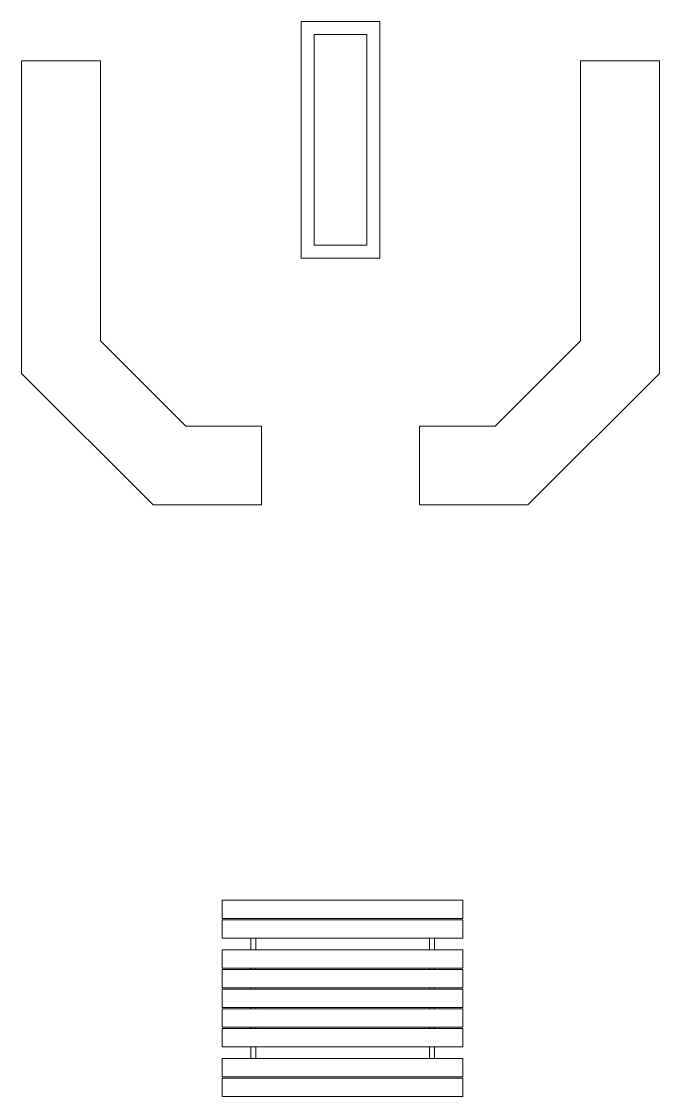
# Model space of a CAD drawing. Header units: millimetres. Extents: x 72 to 2370, y -203 to 794.
# Drawn here: x 1891.13 to 1895.98, y 273.25 to 281.42 of the extents above; entities that cross this region are included whole.
import ezdxf

# ---------------------------------------------------------------- set-up
doc = ezdxf.new("R2010")
doc.units = ezdxf.units.MM
doc.layers.add('mobiliario', color=252, linetype='Continuous', lineweight=9)

# ---------------------------------------------------------------- blocks, each defined once
blk = doc.blocks.new('cdr20-4')
at = {"layer": 'mobiliario'}
for points in [[(0.5438, 1.9556), (0.5438, 2.0953), (2.3726, 2.0953), (2.3726, 1.9556)], [(0.5438, 1.9556), (0.5438, 2.0953), (2.3726, 2.0953), (2.3726, 1.9556)], [(0.5438, 1.8063), (0.5438, 1.946), (2.3726, 1.946), (2.3726, 1.8063)], [(0.5438, 1.8063), (0.5438, 1.946), (2.3726, 1.946), (2.3726, 1.8063)], [(0.5438, 1.7174), (0.5438, 1.5777), (2.3726, 1.5777), (2.3726, 1.7174)], [(0.5438, 1.7174), (0.5438, 1.5777), (2.3726, 1.5777), (2.3726, 1.7174)], [(0.5438, 1.5682), (0.5438, 1.4285), (2.3726, 1.4285), (2.3726, 1.5682)], [(0.5438, 1.5682), (0.5438, 1.4285), (2.3726, 1.4285), (2.3726, 1.5682)], [(0.5438, 1.419), (0.5438, 1.2793), (2.3726, 1.2793), (2.3726, 1.419)], [(0.5438, 1.419), (0.5438, 1.2793), (2.3726, 1.2793), (2.3726, 1.419)], [(0.5438, 1.2698), (0.5438, 1.1301), (2.3726, 1.1301), (2.3726, 1.2698)], [(0.5438, 1.2698), (0.5438, 1.1301), (2.3726, 1.1301), (2.3726, 1.2698)], [(0.5438, 1.1205), (0.5438, 0.9808), (2.3726, 0.9808), (2.3726, 1.1205)], [(0.5438, 1.1205), (0.5438, 0.9808), (2.3726, 0.9808), (2.3726, 1.1205)], [(0.5438, 0.8919), (0.5438, 0.7522), (2.3726, 0.7522), (2.3726, 0.8919)], [(0.5438, 0.8919), (0.5438, 0.7522), (2.3726, 0.7522), (2.3726, 0.8919)], [(0.5438, 0.7427), (0.5438, 0.603), (2.3726, 0.603), (2.3726, 0.7427)], [(0.5438, 0.7427), (0.5438, 0.603), (2.3726, 0.603), (2.3726, 0.7427)]]:
    blk.add_lwpolyline(points, close=True, dxfattribs=at)
for points in [[(0.7597, 1.8063), (0.7597, 1.7174)], [(0.7978, 1.7174), (0.7978, 1.8063)], [(2.1186, 1.7174), (2.1186, 1.8063)], [(2.1567, 1.8063), (2.1567, 1.7174)], [(0.7597, 1.5777), (0.7597, 1.5682)], [(0.7978, 1.5682), (0.7978, 1.5777)], [(2.1186, 1.5682), (2.1186, 1.5777)], [(2.1567, 1.5777), (2.1567, 1.5682)], [(0.7597, 1.4285), (0.7597, 1.419)], [(0.7978, 1.419), (0.7978, 1.4285)], [(2.1186, 1.419), (2.1186, 1.4285)], [(2.1567, 1.4285), (2.1567, 1.419)], [(0.7597, 1.2793), (0.7597, 1.2698)], [(0.7978, 1.2698), (0.7978, 1.2793)], [(2.1186, 1.2698), (2.1186, 1.2793)], [(2.1567, 1.2793), (2.1567, 1.2698)], [(0.7597, 1.1301), (0.7597, 1.1205)], [(0.7978, 1.1205), (0.7978, 1.1301)], [(2.1186, 1.1205), (2.1186, 1.1301)], [(2.1567, 1.1301), (2.1567, 1.1205)], [(0.7597, 0.9808), (0.7597, 0.8919)], [(0.7978, 0.8919), (0.7978, 0.9808)], [(2.1186, 0.8919), (2.1186, 0.9808)], [(2.1567, 0.9808), (2.1567, 0.8919)]]:
    blk.add_lwpolyline(points, dxfattribs=at)

msp = doc.modelspace()

# ---------------------------------------------------------------- linework, layer by layer
at = {"layer": 'mobiliario'}
for p, q in [((1891.1324, 281.1212), (1891.7324, 281.1212)), ((1895.3824, 281.1212), (1895.9824, 281.1212)), ((1892.9574, 277.7462), (1892.9574, 278.3462)), ((1894.1574, 277.7462), (1894.1574, 278.3462))]:
    msp.add_line(p, q, dxfattribs=at)
for points in [[(1893.8574, 279.6212), (1893.2574, 279.6212), (1893.2574, 280.2212), (1893.2574, 280.8212), (1893.2574, 281.4212), (1893.8574, 281.4212), (1893.8574, 280.8212), (1893.8574, 280.2212)], [(1893.7574, 279.7212), (1893.3574, 279.7212), (1893.3574, 280.2212), (1893.3574, 280.8212), (1893.3574, 281.3212), (1893.7574, 281.3212), (1893.7574, 280.8212), (1893.7574, 280.2212)]]:
    msp.add_lwpolyline(points, close=True, dxfattribs=at)
for points in [[(1891.1324, 281.1212), (1891.1324, 278.7462), (1892.1324, 277.7462), (1892.9574, 277.7462)], [(1891.7324, 281.1212), (1891.7324, 278.9947), (1892.3809, 278.3462), (1892.9574, 278.3462)], [(1894.1574, 277.7462), (1894.9824, 277.7462), (1895.9824, 278.7462), (1895.9824, 281.1212)], [(1894.1574, 278.3462), (1894.7338, 278.3462), (1895.3824, 278.9947), (1895.3824, 281.1212)]]:
    msp.add_lwpolyline(points, dxfattribs=at)

# ---------------------------------------------------------------- block references
at = {"xscale": -1, "rotation": 180}
msp.add_blockref('cdr20-4', (1892.1148, 275.3447), dxfattribs=at)

doc.saveas('drawing.dxf')
